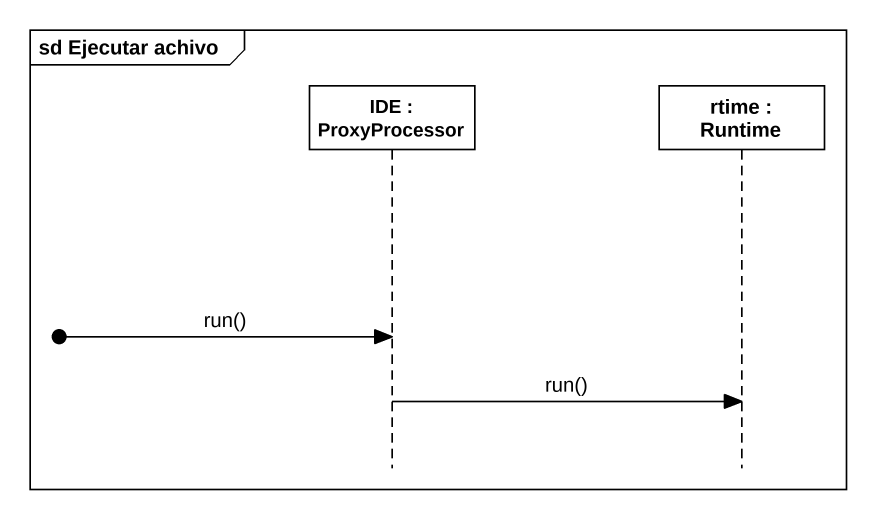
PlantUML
@startuml
mainframe sd Ejecutar achivo
hide footbox
participant "IDE : ProxyProcessor" as IDE
participant "rtime : Runtime" as rtime

[o-> IDE : run()
IDE -> rtime : run()
@enduml
